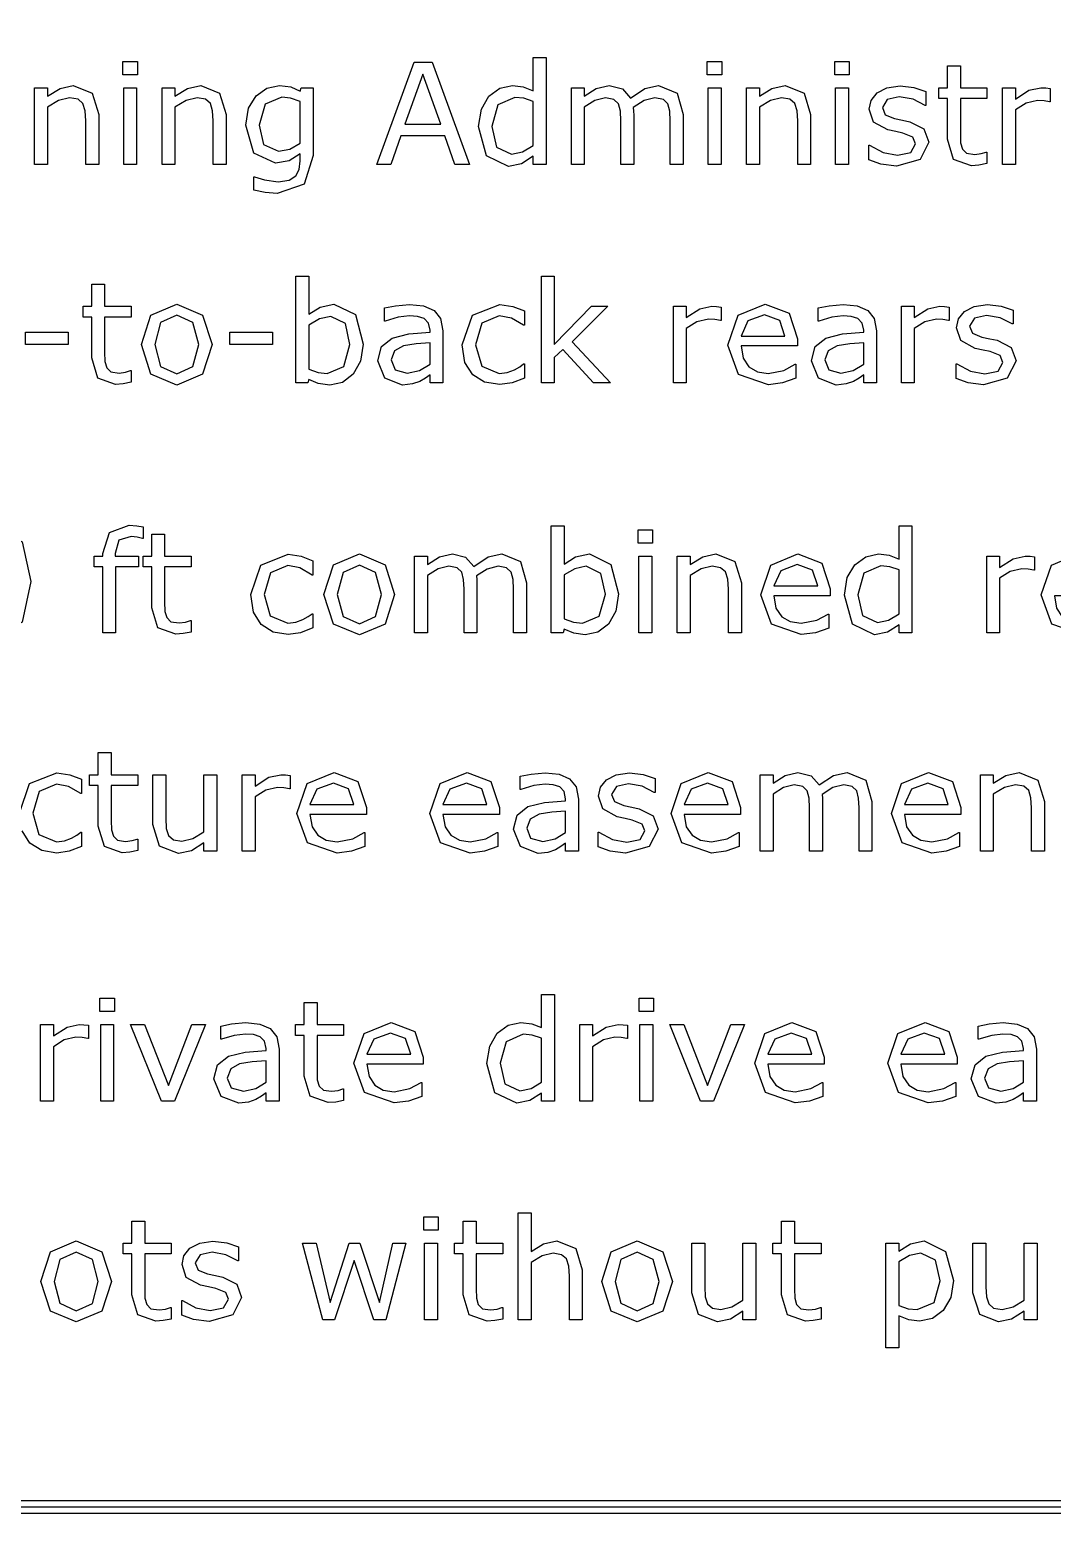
# Model space of a CAD drawing. Extents: x -17 to 192, y 167 to 459.
# Drawn here: x 113.86 to 131.2, y 238.02 to 263.16 of the extents above; entities that cross this region are included whole.
import ezdxf

# ---------------------------------------------------------------- set-up
doc = ezdxf.new("R2010")
doc.units = 0
doc.header["$MEASUREMENT"] = 0
doc.layers.add('Layer 1', color=7, linetype='Continuous')

msp = doc.modelspace()

# ---------------------------------------------------------------- linework, layer by layer
at = {"layer": 'Layer 1', "color": 7}
for points in [[(94.720714, 285.32699), (94.267482, 285.235512), (93.897411, 284.986025), (93.647924, 284.615954), (93.556446, 284.162722), (93.556446, 239.183612), (93.647924, 238.73038), (93.897411, 238.360309), (94.267482, 238.110822), (94.720714, 238.019344), (174.095614, 238.019344), (174.548846, 238.110822), (174.918917, 238.360309), (175.168404, 238.73038), (175.259882, 239.183612), (175.259882, 284.162722), (175.168404, 284.615954), (174.918917, 284.986025), (174.548846, 285.235512), (174.095614, 285.32699), (94.720714, 285.32699)], [(94.720714, 285.221054), (174.095614, 285.221054), (174.50833, 285.13814), (174.844648, 284.911756), (175.071032, 284.575438), (175.153946, 284.162722), (175.153946, 239.183612), (175.071032, 238.770896), (174.844648, 238.434578), (174.50833, 238.208194), (174.095614, 238.12528), (94.720714, 238.12528), (94.307998, 238.208194), (93.97168, 238.434578), (93.745296, 238.770896), (93.662382, 239.183612), (93.662382, 284.162722), (93.745296, 284.575438), (93.97168, 284.911756), (94.307998, 285.13814), (94.720714, 285.221054), (94.720714, 285.221054)], [(94.720714, 285.115118), (174.095614, 285.115118), (174.467815, 285.040769), (174.77038, 284.837488), (174.973661, 284.534923), (175.04801, 284.162722), (175.04801, 239.183612), (174.973661, 238.811411), (174.77038, 238.508846), (174.467815, 238.305565), (174.095614, 238.231216), (94.720714, 238.231216), (94.348513, 238.305565), (94.045948, 238.508846), (93.842667, 238.811411), (93.768318, 239.183612), (93.768318, 284.162722), (93.842667, 284.534923), (94.045948, 284.837488), (94.348513, 285.040769), (94.720714, 285.115118), (94.720714, 285.115118)], [(115.687107, 262.395603), (115.440611, 262.395603), (115.440611, 262.622332), (115.687107, 262.622332), (115.687107, 262.395603)], [(121.315827, 260.879418), (121.070493, 260.879418), (120.900736, 261.361946), (120.151945, 261.361946), (119.982189, 260.879418), (119.748483, 260.879418), (120.378677, 262.610706), (120.685633, 262.610706), (121.315827, 260.879418)], [(122.614583, 260.879418), (122.395993, 260.879418), (122.395993, 261.015456), (122.199492, 260.888721), (121.977414, 260.843374), (121.60767, 261.022433), (121.471632, 261.518912), (121.518141, 261.813081), (121.64604, 262.032836), (121.829748, 262.16771), (122.048338, 262.214218), (122.229723, 262.192125), (122.395993, 262.12585), (122.395993, 262.688605), (122.614583, 262.688605), (122.614583, 260.879418)], [(125.595793, 262.395603), (125.349297, 262.395603), (125.349297, 262.622332), (125.595793, 262.622332), (125.595793, 262.395603)], [(127.756124, 262.395603), (127.509628, 262.395603), (127.509628, 262.622332), (127.756124, 262.622332), (127.756124, 262.395603)], [(130.089698, 260.891046), (129.954825, 260.864302), (129.825761, 260.853851), (129.523456, 260.960822), (129.419973, 261.303822), (129.419973, 261.994479), (129.272309, 261.994479), (129.272309, 262.178187), (129.419973, 262.178187), (129.419973, 262.551421), (129.638563, 262.551421), (129.638563, 262.178187), (130.089698, 262.178187), (130.089698, 261.994479), (129.638563, 261.994479), (129.638563, 261.402655), (129.64322, 261.242198), (129.675777, 261.13523), (129.745539, 261.066629), (129.882742, 261.0457), (129.994361, 261.060808), (130.078078, 261.08755), (130.089693, 261.08755), (130.089698, 260.891046)], [(120.829812, 261.559608), (120.526341, 262.409554), (120.22171, 261.559608), (120.829812, 261.559608)], [(115.031335, 260.879418), (114.812745, 260.879418), (114.812745, 261.618906), (114.802267, 261.786337), (114.763898, 261.909585), (114.680181, 261.981676), (114.53833, 262.006097), (114.351132, 261.961914), (114.163934, 261.849131), (114.163934, 260.879418), (113.945344, 260.879418), (113.945344, 262.178174), (114.163934, 262.178174), (114.163934, 262.033997), (114.375548, 262.166548), (114.599954, 262.214218), (114.920864, 262.087483), (115.031322, 261.72239), (115.031335, 260.879418)], [(115.673156, 260.879418), (115.454565, 260.879418), (115.454565, 262.178174), (115.673156, 262.178174), (115.673156, 260.879418)], [(117.191666, 260.879418), (116.973076, 260.879418), (116.973076, 261.618906), (116.962598, 261.786337), (116.924231, 261.909585), (116.840514, 261.981676), (116.698663, 262.006097), (116.511466, 261.961914), (116.324268, 261.849131), (116.324268, 260.879418), (116.105677, 260.879418), (116.105677, 262.178174), (116.324268, 262.178174), (116.324268, 262.033997), (116.535881, 262.166548), (116.760287, 262.214218), (117.081197, 262.087483), (117.191656, 261.72239), (117.191666, 260.879418)], [(118.665991, 261.027084), (118.516002, 260.542231), (118.054403, 260.387587), (117.852089, 260.402695), (117.659078, 260.443391), (117.659078, 260.666632), (117.670694, 260.666632), (117.840453, 260.615473), (118.072995, 260.58408), (118.257867, 260.610821), (118.371815, 260.685235), (118.429949, 260.794532), (118.447385, 260.937547), (118.447385, 261.056144), (118.257862, 260.937547), (118.028807, 260.899177), (117.659063, 261.066608), (117.523025, 261.540997), (117.569533, 261.82935), (117.698594, 262.039802), (117.882305, 262.167702), (118.097408, 262.21421), (118.285767, 262.190953), (118.447385, 262.122352), (118.461329, 262.178163), (118.665965, 262.178163), (118.665991, 261.027084)], [(118.447401, 261.236372), (118.447401, 261.944468), (118.284622, 262.000279), (118.135794, 262.017715), (117.852089, 261.89679), (117.748608, 261.545651), (117.825348, 261.214277), (118.079982, 261.101493), (118.270667, 261.137537), (118.447401, 261.236367), (118.447401, 261.236372)], [(122.395993, 261.199167), (122.395993, 261.944468), (122.237862, 261.999115), (122.085547, 262.014222), (121.799517, 261.886323), (121.6972, 261.523556), (121.776262, 261.171253), (122.029736, 261.051492), (122.218098, 261.092188), (122.395993, 261.199159), (122.395993, 261.199167)], [(124.940019, 260.879418), (124.721428, 260.879418), (124.721428, 261.618906), (124.713279, 261.780524), (124.681887, 261.904936), (124.605147, 261.980512), (124.46097, 262.006097), (124.27726, 261.959589), (124.093549, 261.843318), (124.09937, 261.780529), (124.101751, 261.710767), (124.101751, 260.879418), (123.883158, 260.879418), (123.883158, 261.618906), (123.875009, 261.781688), (123.843616, 261.906098), (123.766877, 261.980512), (123.6227, 262.006097), (123.442479, 261.961914), (123.26342, 261.849131), (123.26342, 260.879418), (123.04483, 260.879418), (123.04483, 262.178174), (123.26342, 262.178174), (123.26342, 262.033997), (123.466895, 262.166548), (123.684324, 262.214218), (123.908727, 262.158407), (124.047091, 262.003766), (124.288938, 262.164222), (124.522645, 262.214218), (124.837739, 262.083993), (124.940059, 261.72239), (124.940019, 260.879418)], [(125.581839, 260.879418), (125.363249, 260.879418), (125.363249, 262.178174), (125.581839, 262.178174), (125.581839, 260.879418)], [(127.10035, 260.879418), (126.881759, 260.879418), (126.881759, 261.618906), (126.871282, 261.786337), (126.832912, 261.909585), (126.749195, 261.981676), (126.607344, 262.006097), (126.420147, 261.961914), (126.232949, 261.849131), (126.232949, 260.879418), (126.014358, 260.879418), (126.014358, 262.178174), (126.232949, 262.178174), (126.232949, 262.033997), (126.444565, 262.166548), (126.668968, 262.214218), (126.989878, 262.087483), (127.100337, 261.72239), (127.10035, 260.879418)], [(127.74217, 260.879418), (127.523579, 260.879418), (127.523579, 262.178174), (127.74217, 262.178174), (127.74217, 260.879418)], [(129.102553, 261.253814), (128.954886, 260.961971), (128.553749, 260.848025), (128.288648, 260.881744), (128.087498, 260.957319), (128.087498, 261.202654), (128.099114, 261.202654), (128.32933, 261.078242), (128.572339, 261.032897), (128.797906, 261.079406), (128.879297, 261.225908), (128.835112, 261.342179), (128.665356, 261.409619), (128.543272, 261.43404), (128.407234, 261.464271), (128.164225, 261.596822), (128.093298, 261.813086), (128.125855, 261.96424), (128.22701, 262.090975), (128.392118, 262.177018), (128.617686, 262.209572), (128.852553, 262.180505), (129.05138, 262.111904), (129.05138, 261.878198), (129.039764, 261.878198), (128.836289, 261.981681), (128.601419, 262.0247), (128.399106, 261.978192), (128.316553, 261.842154), (128.366551, 261.721231), (128.524679, 261.654956), (128.659556, 261.62705), (128.78513, 261.601465), (129.019997, 261.481707), (129.102553, 261.253814), (129.102553, 261.253814)], [(131.164051, 261.939816), (131.152436, 261.939816), (131.057093, 261.956088), (130.948961, 261.961909), (130.753625, 261.916562), (130.57224, 261.801453), (130.57224, 260.879418), (130.353649, 260.879418), (130.353649, 262.178174), (130.57224, 262.178174), (130.57224, 261.986325), (130.801297, 262.133991), (131.004772, 262.178174), (131.087325, 262.174681), (131.164064, 262.16423), (131.164051, 261.939816)], [(119.515941, 257.834531), (119.469429, 257.541526), (119.346181, 257.322936), (119.164799, 257.184572), (118.94737, 257.139225), (118.75436, 257.165966), (118.591577, 257.235732), (118.577626, 257.175256), (118.372987, 257.175256), (118.372987, 258.984445), (118.591577, 258.984445), (118.591577, 258.337974), (118.786914, 258.461222), (119.019458, 258.510056), (119.382226, 258.333323), (119.515941, 257.834517), (119.515941, 257.834531)], [(123.706377, 257.175256), (123.418021, 257.175256), (122.897123, 257.743826), (122.755273, 257.60895), (122.755273, 257.175256), (122.536682, 257.175256), (122.536682, 258.984445), (122.755273, 258.984445), (122.755273, 257.824053), (123.386628, 258.474012), (123.662192, 258.474012), (123.058741, 257.874049), (123.706377, 257.175256)], [(115.582464, 257.186884), (115.447588, 257.16014), (115.318527, 257.149689), (115.01622, 257.25666), (114.912739, 257.59966), (114.912739, 258.290317), (114.765072, 258.290317), (114.765072, 258.474025), (114.912739, 258.474025), (114.912739, 258.847259), (115.131329, 258.847259), (115.131329, 258.474025), (115.582464, 258.474025), (115.582464, 258.290317), (115.131329, 258.290317), (115.131329, 257.698493), (115.135986, 257.538036), (115.16854, 257.431068), (115.238303, 257.362467), (115.375505, 257.341538), (115.487125, 257.356646), (115.570841, 257.383388), (115.582456, 257.383388), (115.582464, 257.186884)], [(116.953309, 257.824053), (116.790527, 257.322922), (116.354507, 257.139212), (115.916164, 257.322922), (115.754547, 257.824053), (115.916164, 258.325184), (116.354507, 258.510056), (116.790527, 258.325184), (116.953309, 257.824053), (116.953309, 257.824053)], [(120.865856, 257.175256), (120.648427, 257.175256), (120.648427, 257.31362), (120.569362, 257.257809), (120.474019, 257.201997), (120.348446, 257.157815), (120.182176, 257.139215), (119.884521, 257.255486), (119.762437, 257.55198), (119.825222, 257.790337), (120.006607, 257.934514), (120.291473, 258.005441), (120.648427, 258.033344), (120.648427, 258.067065), (120.621683, 258.190313), (120.547269, 258.26705), (120.43565, 258.303097), (120.299612, 258.31241), (120.107762, 258.289153), (119.889172, 258.224042), (119.877557, 258.224042), (119.877557, 258.44612), (120.062431, 258.484489), (120.300786, 258.505418), (120.539144, 258.482161), (120.715877, 258.405421), (120.8275, 258.267058), (120.865869, 258.056606), (120.865856, 257.175256)], [(122.247165, 257.256647), (122.039038, 257.175256), (121.830912, 257.146189), (121.572788, 257.186884), (121.371638, 257.312456), (121.240252, 257.524072), (121.193741, 257.822889), (121.368149, 258.322858), (121.830912, 258.504243), (122.049503, 258.47285), (122.247165, 258.396111), (122.247165, 258.153102), (122.235549, 258.153102), (122.028587, 258.272863), (121.821623, 258.31472), (121.527454, 258.189146), (121.420486, 257.822889), (121.525131, 257.461283), (121.821623, 257.335712), (121.956499, 257.353148), (122.079747, 257.398495), (122.169277, 257.449655), (122.235549, 257.497328), (122.247165, 257.497328), (122.247165, 257.256647)], [(125.584165, 258.235654), (125.57255, 258.235654), (125.477207, 258.251926), (125.369075, 258.257747), (125.173736, 258.2124), (124.992354, 258.097291), (124.992354, 257.175256), (124.773763, 257.175256), (124.773763, 258.474012), (124.992354, 258.474012), (124.992354, 258.282163), (125.221408, 258.429829), (125.424883, 258.474012), (125.507436, 258.470519), (125.584175, 258.460068), (125.584165, 258.235654)], [(126.877108, 257.801961), (125.920191, 257.801961), (125.956235, 257.592673), (126.055067, 257.447332), (126.198082, 257.363615), (126.38179, 257.335712), (126.648053, 257.388034), (126.839902, 257.492679), (126.851517, 257.492679), (126.851517, 257.254321), (126.62595, 257.176418), (126.384105, 257.145025), (125.879484, 257.319433), (125.698102, 257.817076), (125.871346, 258.322858), (126.329458, 258.510056), (126.734085, 258.356577), (126.877097, 257.920557), (126.877108, 257.801961)], [(128.217723, 257.175256), (128.000294, 257.175256), (128.000294, 257.31362), (127.921229, 257.257809), (127.825887, 257.201997), (127.700313, 257.157815), (127.534044, 257.139215), (127.236388, 257.255486), (127.114304, 257.55198), (127.177089, 257.790337), (127.358474, 257.934514), (127.64334, 258.005441), (128.000294, 258.033344), (128.000294, 258.067065), (127.973553, 258.190313), (127.899139, 258.26705), (127.787517, 258.303097), (127.651479, 258.31241), (127.45963, 258.289153), (127.241039, 258.224042), (127.229424, 258.224042), (127.229424, 258.44612), (127.414296, 258.484489), (127.652654, 258.505418), (127.891008, 258.482161), (128.067742, 258.405421), (128.179364, 258.267058), (128.217734, 258.056606), (128.217723, 257.175256)], [(129.449042, 258.235654), (129.437427, 258.235654), (129.342085, 258.251926), (129.233952, 258.257747), (129.038616, 258.2124), (128.857231, 258.097291), (128.857231, 257.175256), (128.638641, 257.175256), (128.638641, 258.474012), (128.857231, 258.474012), (128.857231, 258.282163), (129.086286, 258.429829), (129.289764, 258.474012), (129.372316, 258.470519), (129.449056, 258.460068), (129.449042, 258.235654)], [(130.582691, 257.549652), (130.435027, 257.257809), (130.03389, 257.143863), (129.768788, 257.177582), (129.567639, 257.253157), (129.567639, 257.498492), (129.579254, 257.498492), (129.809473, 257.37408), (130.052482, 257.328735), (130.27805, 257.375244), (130.359438, 257.521746), (130.315255, 257.638017), (130.145499, 257.705457), (130.023413, 257.729878), (129.887375, 257.760109), (129.644368, 257.89266), (129.573441, 258.108924), (129.605998, 258.260078), (129.707154, 258.386813), (129.872262, 258.472856), (130.097826, 258.50541), (130.332697, 258.476343), (130.53152, 258.407742), (130.53152, 258.174036), (130.519905, 258.174036), (130.31643, 258.277519), (130.08156, 258.320538), (129.879247, 258.27403), (129.796694, 258.137992), (129.846692, 258.017069), (130.00482, 257.950794), (130.139697, 257.922888), (130.26527, 257.897303), (130.500138, 257.777545), (130.582691, 257.549652), (130.582691, 257.549652)], [(116.727741, 257.824053), (116.628909, 258.198449), (116.354507, 258.321697), (116.077782, 258.198449), (115.980114, 257.824053), (116.078944, 257.453145), (116.354507, 257.327571), (116.627747, 257.451983), (116.727741, 257.824053), (116.727741, 257.824053)], [(119.290373, 257.82871), (119.213633, 258.181013), (118.965973, 258.301935), (118.772962, 258.260078), (118.591577, 258.154271), (118.591577, 257.410132), (118.75087, 257.351995), (118.903187, 257.335723), (119.186889, 257.45432), (119.290373, 257.828715), (119.290373, 257.82871)], [(126.66433, 257.969391), (126.577126, 258.235654), (126.31784, 258.329835), (126.037626, 258.226354), (125.920191, 257.969391), (126.66433, 257.969391)], [(114.515089, 257.82754), (113.789552, 257.82754), (113.789552, 258.037992), (114.515089, 258.037992), (114.515089, 257.82754)], [(117.979989, 257.827546), (117.254452, 257.827546), (117.254452, 258.037998), (117.979989, 258.037998), (117.979989, 257.827546)], [(120.648427, 257.495005), (120.648427, 257.85661), (120.412395, 257.839174), (120.198456, 257.805456), (120.046138, 257.721739), (119.988004, 257.567098), (120.055441, 257.398503), (120.261242, 257.342692), (120.471694, 257.386875), (120.648427, 257.49501), (120.648427, 257.495005)], [(128.000294, 257.495005), (128.000294, 257.85661), (127.764263, 257.839174), (127.550323, 257.805456), (127.398006, 257.721739), (127.339871, 257.567098), (127.407308, 257.398503), (127.613109, 257.342692), (127.823561, 257.386875), (128.000294, 257.49501), (128.000294, 257.495005)], [(113.879082, 253.808154), (113.732579, 253.123313), (113.28028, 252.905884), (112.824496, 253.1268), (112.681481, 253.805829), (112.826822, 254.48718), (113.28028, 254.708096), (113.734905, 254.483693), (113.879082, 253.808154), (113.879082, 253.808154)], [(115.787101, 254.539504), (115.775486, 254.539504), (115.681305, 254.560432), (115.578985, 254.572048), (115.374349, 254.509262), (115.311561, 254.284856), (115.311561, 254.240673), (115.705723, 254.240673), (115.705723, 254.056965), (115.318527, 254.056965), (115.318527, 252.941928), (115.099936, 252.941928), (115.099936, 254.056976), (114.95227, 254.056976), (114.95227, 254.240684), (115.099936, 254.240684), (115.099936, 254.283705), (115.215043, 254.638334), (115.547582, 254.762746), (115.678968, 254.755761), (115.787101, 254.739489), (115.787101, 254.539504)], [(123.845902, 253.601189), (123.799394, 253.308185), (123.676146, 253.089594), (123.494761, 252.951231), (123.277332, 252.905884), (123.084321, 252.932625), (122.921542, 253.002391), (122.907588, 252.941928), (122.702951, 252.941928), (122.702951, 254.751117), (122.921542, 254.751117), (122.921542, 254.104646), (123.116878, 254.227894), (123.34942, 254.276728), (123.71219, 254.099995), (123.845902, 253.601189), (123.845902, 253.601189)], [(128.818848, 252.941928), (128.600258, 252.941928), (128.600258, 253.077966), (128.403757, 252.951231), (128.181679, 252.905884), (127.811935, 253.084943), (127.675897, 253.581422), (127.722406, 253.875591), (127.850305, 254.095346), (128.034013, 254.23022), (128.252603, 254.276728), (128.433988, 254.254635), (128.600258, 254.18836), (128.600258, 254.751115), (128.818848, 254.751115), (128.818848, 252.941928)], [(116.599842, 252.953556), (116.464968, 252.926812), (116.335904, 252.916361), (116.033597, 253.023332), (115.930116, 253.366332), (115.930116, 254.056989), (115.782452, 254.056989), (115.782452, 254.240697), (115.930116, 254.240697), (115.930116, 254.613931), (116.148706, 254.613931), (116.148706, 254.240697), (116.599842, 254.240697), (116.599842, 254.056989), (116.148706, 254.056989), (116.148706, 253.465165), (116.153363, 253.304708), (116.18592, 253.19774), (116.255683, 253.129139), (116.392882, 253.10821), (116.504504, 253.123318), (116.588221, 253.15006), (116.599836, 253.15006), (116.599842, 252.953556)], [(124.421447, 254.458105), (124.174951, 254.458105), (124.174951, 254.684834), (124.421447, 254.684834), (124.421447, 254.458105)], [(118.66134, 253.023319), (118.453214, 252.941928), (118.245088, 252.912861), (117.986966, 252.953556), (117.785814, 253.079128), (117.654427, 253.290744), (117.607919, 253.589561), (117.782327, 254.08953), (118.245088, 254.270915), (118.463678, 254.239522), (118.66134, 254.162783), (118.66134, 253.919774), (118.649725, 253.919774), (118.44276, 254.039535), (118.235798, 254.081392), (117.941629, 253.955818), (117.834658, 253.589561), (117.939304, 253.227955), (118.235798, 253.102384), (118.370672, 253.11982), (118.49392, 253.165167), (118.583449, 253.216327), (118.649725, 253.264), (118.66134, 253.264), (118.66134, 253.023319)], [(120.048464, 253.590725), (119.885685, 253.089594), (119.449665, 252.905884), (119.01132, 253.089594), (118.849702, 253.590725), (119.01132, 254.091856), (119.449665, 254.276728), (119.885685, 254.091856), (120.048464, 253.590725), (120.048464, 253.590725)], [(122.282047, 252.941928), (122.063454, 252.941928), (122.063454, 253.681416), (122.055305, 253.843034), (122.023912, 253.967446), (121.947173, 254.043022), (121.802996, 254.068607), (121.619285, 254.022099), (121.435577, 253.905828), (121.441398, 253.843039), (121.44378, 253.773277), (121.44378, 252.941928), (121.225189, 252.941928), (121.225189, 253.681416), (121.21704, 253.844198), (121.185647, 253.968608), (121.108907, 254.043022), (120.964731, 254.068607), (120.78451, 254.024424), (120.605451, 253.911641), (120.605451, 252.941928), (120.38686, 252.941928), (120.38686, 254.240684), (120.605451, 254.240684), (120.605451, 254.096507), (120.808926, 254.229058), (121.026355, 254.276728), (121.250761, 254.220917), (121.389125, 254.066276), (121.630969, 254.226732), (121.864676, 254.276728), (122.179773, 254.146503), (122.282092, 253.7849), (122.282047, 252.941928)], [(124.407495, 252.941928), (124.188905, 252.941928), (124.188905, 254.240684), (124.407495, 254.240684), (124.407495, 252.941928)], [(125.926006, 252.941928), (125.707413, 252.941928), (125.707413, 253.681416), (125.696935, 253.848847), (125.658566, 253.972095), (125.574852, 254.044186), (125.432998, 254.068607), (125.245803, 254.024424), (125.058605, 253.911641), (125.058605, 252.941928), (124.840012, 252.941928), (124.840012, 254.240684), (125.058605, 254.240684), (125.058605, 254.096507), (125.270219, 254.229058), (125.494625, 254.276728), (125.815535, 254.149993), (125.925993, 253.7849), (125.926006, 252.941928)], [(127.43405, 253.568633), (126.477132, 253.568633), (126.513177, 253.359345), (126.612009, 253.214004), (126.755024, 253.130287), (126.938732, 253.102384), (127.204995, 253.154706), (127.396844, 253.259351), (127.408459, 253.259351), (127.408459, 253.020993), (127.182892, 252.94309), (126.941047, 252.911697), (126.436429, 253.086105), (126.255044, 253.583748), (126.428288, 254.08953), (126.8864, 254.276728), (127.291027, 254.123249), (127.434039, 253.687229), (127.43405, 253.568633)], [(130.896626, 254.002326), (130.885011, 254.002326), (130.789669, 254.018598), (130.681536, 254.024419), (130.4862, 253.979072), (130.304815, 253.863963), (130.304815, 252.941928), (130.086225, 252.941928), (130.086225, 254.240684), (130.304815, 254.240684), (130.304815, 254.048835), (130.53387, 254.196501), (130.737347, 254.240684), (130.8199, 254.237191), (130.89664, 254.22674), (130.896626, 254.002326)], [(132.189569, 253.568633), (131.232652, 253.568633), (131.268696, 253.359345), (131.367526, 253.214004), (131.510541, 253.130287), (131.694252, 253.102384), (131.960512, 253.154706), (132.152361, 253.259351), (132.163976, 253.259351), (132.163976, 253.020993), (131.938409, 252.94309), (131.696561, 252.911697), (131.191943, 253.086105), (131.010558, 253.583748), (131.183805, 254.08953), (131.641914, 254.276728), (132.046541, 254.123249), (132.189556, 253.687229), (132.189569, 253.568633)], [(119.822896, 253.590725), (119.724067, 253.965121), (119.449665, 254.088369), (119.172938, 253.965121), (119.07527, 253.590725), (119.174099, 253.219817), (119.449665, 253.094243), (119.722903, 253.218655), (119.822896, 253.590725), (119.822896, 253.590725)], [(123.620335, 253.595369), (123.543595, 253.947671), (123.295937, 254.068594), (123.102924, 254.026737), (122.921542, 253.92093), (122.921542, 253.17679), (123.080834, 253.118654), (123.233149, 253.102382), (123.516854, 253.220978), (123.620335, 253.595374), (123.620335, 253.595369)], [(127.221272, 253.736063), (127.134068, 254.002326), (126.874782, 254.096507), (126.594568, 253.993026), (126.477132, 253.736063), (127.221272, 253.736063)], [(128.600258, 253.261677), (128.600258, 254.006978), (128.442127, 254.061625), (128.289812, 254.076732), (128.003782, 253.948833), (127.901462, 253.586066), (127.980527, 253.233763), (128.234001, 253.114002), (128.42236, 253.154698), (128.600258, 253.261669), (128.600258, 253.261677)], [(115.694084, 249.249394), (115.55921, 249.22265), (115.430147, 249.212199), (115.127839, 249.31917), (115.024358, 249.66217), (115.024358, 250.352827), (114.876695, 250.352827), (114.876695, 250.536535), (115.024358, 250.536535), (115.024358, 250.909769), (115.242949, 250.909769), (115.242949, 250.536535), (115.694084, 250.536535), (115.694084, 250.352827), (115.242949, 250.352827), (115.242949, 249.761003), (115.247606, 249.600546), (115.280162, 249.493578), (115.349925, 249.424977), (115.487125, 249.404048), (115.598747, 249.419156), (115.682464, 249.445898), (115.694079, 249.445898), (115.694084, 249.249394)], [(113.686071, 249.885399), (113.860479, 250.385368), (114.32324, 250.566753), (114.54183, 250.53536), (114.739492, 250.458621), (114.739492, 250.215612), (114.727877, 250.215612), (114.520912, 250.335373), (114.313948, 250.37723), (114.019782, 250.251656), (113.912811, 249.885399), (114.017456, 249.523793), (114.313948, 249.398222), (114.448824, 249.415658), (114.572072, 249.461005), (114.661602, 249.512165), (114.727877, 249.559838), (114.739492, 249.559838), (114.739492, 249.319157)], [(117.0347, 249.237779), (116.816106, 249.237779), (116.816106, 249.381956), (116.604493, 249.248243), (116.381251, 249.201735), (116.062667, 249.326145), (115.948719, 249.693566), (115.948719, 250.536535), (116.167312, 250.536535), (116.167312, 249.797047), (116.176599, 249.62729), (116.216133, 249.50753), (116.297521, 249.433116), (116.442862, 249.409859), (116.627734, 249.454041), (116.816093, 249.566825), (116.816093, 250.536533), (117.034686, 250.536533), (117.0347, 249.237779)], [(118.275319, 250.298178), (118.263704, 250.298178), (118.168358, 250.314449), (118.060226, 250.32027), (117.86489, 250.274923), (117.683505, 250.159814), (117.683505, 249.237766), (117.464914, 249.237766), (117.464914, 250.536522), (117.683505, 250.536522), (117.683505, 250.344673), (117.912562, 250.492339), (118.116037, 250.536522), (118.19859, 250.533029), (118.275329, 250.522578), (118.275319, 250.298178)], [(119.568262, 249.864484), (118.611344, 249.864484), (118.647389, 249.655196), (118.746221, 249.509855), (118.889233, 249.426139), (119.072944, 249.398236), (119.339207, 249.450557), (119.531053, 249.555202), (119.542669, 249.555202), (119.542669, 249.316845), (119.317101, 249.238941), (119.075256, 249.207548), (118.570636, 249.381956), (118.389251, 249.879599), (118.562497, 250.385382), (119.020609, 250.572579), (119.425234, 250.4191), (119.568249, 249.98308), (119.568262, 249.864484)], [(121.823935, 249.864484), (120.867018, 249.864484), (120.903062, 249.655196), (121.001894, 249.509855), (121.144907, 249.426139), (121.328617, 249.398236), (121.59488, 249.450557), (121.786727, 249.555202), (121.798342, 249.555202), (121.798342, 249.316845), (121.572774, 249.238941), (121.33093, 249.207548), (120.826309, 249.381956), (120.644927, 249.879599), (120.81817, 250.385382), (121.276283, 250.572579), (121.680907, 250.4191), (121.823922, 249.98308), (121.823935, 249.864484)], [(123.164548, 249.237766), (122.947122, 249.237766), (122.947122, 249.37613), (122.868056, 249.320319), (122.772714, 249.264507), (122.64714, 249.220325), (122.480871, 249.201725), (122.183215, 249.317996), (122.061128, 249.61449), (122.123917, 249.852847), (122.305301, 249.997024), (122.590167, 250.067951), (122.947122, 250.095854), (122.947122, 250.129575), (122.920378, 250.252823), (122.845964, 250.32956), (122.734344, 250.365607), (122.598306, 250.37492), (122.406457, 250.351663), (122.187866, 250.286552), (122.176251, 250.286552), (122.176251, 250.50863), (122.361123, 250.546999), (122.599481, 250.567928), (122.837838, 250.544671), (123.014572, 250.467931), (123.126191, 250.329568), (123.164561, 250.119116), (123.164548, 249.237766)], [(124.513302, 249.612162), (124.365638, 249.320319), (123.964499, 249.206373), (123.6994, 249.240092), (123.498248, 249.315667), (123.498248, 249.561002), (123.509863, 249.561002), (123.740082, 249.43659), (123.983088, 249.391245), (124.208656, 249.437754), (124.290047, 249.584256), (124.245864, 249.700527), (124.076108, 249.767967), (123.954021, 249.792388), (123.817983, 249.822619), (123.574974, 249.95517), (123.50405, 250.171434), (123.536605, 250.322588), (123.637763, 250.449323), (123.802868, 250.535366), (124.028435, 250.56792), (124.263306, 250.538853), (124.462129, 250.470252), (124.462129, 250.236546), (124.450514, 250.236546), (124.247036, 250.340029), (124.012169, 250.383048), (123.809855, 250.33654), (123.727303, 250.200502), (123.777298, 250.079579), (123.935429, 250.013304), (124.070303, 249.985398), (124.195877, 249.959813), (124.430747, 249.840055), (124.5133, 249.612162), (124.513302, 249.612162)], [(125.913216, 249.864471), (124.956299, 249.864471), (124.992343, 249.655183), (125.091173, 249.509842), (125.234188, 249.426125), (125.417898, 249.398222), (125.684159, 249.450544), (125.876008, 249.555189), (125.887623, 249.555189), (125.887623, 249.316831), (125.662055, 249.238928), (125.420211, 249.207535), (124.91559, 249.381943), (124.734205, 249.879586), (124.907451, 250.385368), (125.365561, 250.572566), (125.770188, 250.419087), (125.913203, 249.983067), (125.913216, 249.864471)], [(128.13982, 249.237766), (127.921229, 249.237766), (127.921229, 249.977254), (127.91308, 250.138872), (127.881687, 250.263284), (127.804948, 250.33886), (127.660771, 250.364445), (127.47706, 250.317937), (127.29335, 250.201666), (127.299171, 250.138877), (127.301552, 250.069115), (127.301552, 249.237766), (127.082959, 249.237766), (127.082959, 249.977254), (127.07481, 250.140036), (127.043417, 250.264446), (126.966677, 250.33886), (126.822501, 250.364445), (126.64228, 250.320262), (126.463221, 250.207479), (126.463221, 249.237766), (126.24463, 249.237766), (126.24463, 250.536522), (126.463221, 250.536522), (126.463221, 250.392345), (126.666696, 250.524896), (126.884125, 250.572566), (127.108528, 250.516755), (127.246892, 250.362114), (127.488739, 250.52257), (127.722445, 250.572566), (128.03754, 250.442341), (128.139859, 250.080738), (128.13982, 249.237766)], [(129.647866, 249.864471), (128.690949, 249.864471), (128.726993, 249.655183), (128.825825, 249.509842), (128.968838, 249.426125), (129.152548, 249.398222), (129.418811, 249.450544), (129.61066, 249.555189), (129.622276, 249.555189), (129.622276, 249.316831), (129.396708, 249.238928), (129.154863, 249.207535), (128.650243, 249.381943), (128.46886, 249.879586), (128.642104, 250.385368), (129.100216, 250.572566), (129.50484, 250.419087), (129.647855, 249.983067), (129.647866, 249.864471)], [(131.065219, 249.237766), (130.846628, 249.237766), (130.846628, 249.977254), (130.836151, 250.144685), (130.797781, 250.267933), (130.714067, 250.340024), (130.572213, 250.364445), (130.385015, 250.320262), (130.197818, 250.207479), (130.197818, 249.237766), (129.979227, 249.237766), (129.979227, 250.536522), (130.197818, 250.536522), (130.197818, 250.392345), (130.409434, 250.524896), (130.633837, 250.572566), (130.954747, 250.445831), (131.065205, 250.080738), (131.065219, 249.237766)], [(119.355484, 250.031915), (119.26828, 250.298178), (119.008994, 250.392359), (118.72878, 250.288878), (118.611344, 250.031915), (119.355484, 250.031915)], [(121.611157, 250.031915), (121.523954, 250.298178), (121.264667, 250.392359), (120.984453, 250.288878), (120.867018, 250.031915), (121.611157, 250.031915)], [(125.700438, 250.031901), (125.613235, 250.298164), (125.353949, 250.392345), (125.073731, 250.288864), (124.956299, 250.031901), (125.700438, 250.031901)], [(129.435088, 250.031901), (129.347884, 250.298164), (129.088598, 250.392345), (128.808384, 250.288864), (128.690949, 250.031901), (129.435088, 250.031901)], [(122.947122, 249.557515), (122.947122, 249.91912), (122.71109, 249.901684), (122.497148, 249.867966), (122.344833, 249.784249), (122.286696, 249.629608), (122.354136, 249.461013), (122.559936, 249.405202), (122.770388, 249.449385), (122.947122, 249.55752), (122.947122, 249.557515)], [(114.739492, 249.319157), (114.531366, 249.237766), (114.32324, 249.208699), (114.065115, 249.249394), (113.863966, 249.374966), (113.732579, 249.586582)], [(119.183402, 245.016066), (119.048526, 244.989322), (118.919465, 244.978871), (118.617157, 245.085842), (118.513676, 245.428842), (118.513676, 246.119499), (118.36601, 246.119499), (118.36601, 246.303207), (118.513676, 246.303207), (118.513676, 246.676441), (118.732267, 246.676441), (118.732267, 246.303207), (119.183402, 246.303207), (119.183402, 246.119499), (118.732267, 246.119499), (118.732267, 245.527675), (118.736923, 245.367218), (118.76948, 245.26025), (118.839243, 245.191649), (118.976443, 245.17072), (119.088065, 245.185828), (119.171779, 245.21257), (119.183394, 245.21257), (119.183402, 245.016066)], [(122.756434, 245.004438), (122.537843, 245.004438), (122.537843, 245.140476), (122.341346, 245.013741), (122.119265, 244.968394), (121.749521, 245.147453), (121.613483, 245.643932), (121.659991, 245.938101), (121.787891, 246.157856), (121.971601, 246.29273), (122.190192, 246.339238), (122.371574, 246.317145), (122.537843, 246.25087), (122.537843, 246.813625), (122.756434, 246.813625), (122.756434, 245.004438)], [(124.437727, 246.520623), (124.191231, 246.520623), (124.191231, 246.747352), (124.437727, 246.747352), (124.437727, 246.520623)], [(114.856928, 246.064828), (114.845286, 246.064828), (114.749943, 246.0811), (114.641811, 246.086921), (114.446475, 246.041574), (114.26509, 245.926465), (114.26509, 245.004438), (114.046499, 245.004438), (114.046499, 246.303194), (114.26509, 246.303194), (114.26509, 246.111345), (114.494145, 246.259011), (114.697622, 246.303194), (114.780175, 246.299701), (114.856914, 246.28925), (114.856928, 246.064828)], [(115.283644, 245.004438), (115.065054, 245.004438), (115.065054, 246.303194), (115.283644, 246.303194), (115.283644, 245.004438)], [(116.839361, 246.303194), (116.313814, 245.004438), (116.094059, 245.004438), (115.572, 246.303194), (115.809194, 246.303194), (116.211495, 245.269537), (116.610306, 246.303194), (116.839361, 246.303194)], [(118.088121, 245.004438), (117.870692, 245.004438), (117.870692, 245.142802), (117.791629, 245.086991), (117.696284, 245.031179), (117.57071, 244.986997), (117.404444, 244.968397), (117.106788, 245.084668), (116.984701, 245.381162), (117.04749, 245.619519), (117.228872, 245.763696), (117.513738, 245.834623), (117.870692, 245.862526), (117.870692, 245.896247), (117.843951, 246.019495), (117.769537, 246.096232), (117.657914, 246.132279), (117.521876, 246.141592), (117.33003, 246.118335), (117.111437, 246.053224), (117.099821, 246.053224), (117.099821, 246.275302), (117.284694, 246.313671), (117.523051, 246.3346), (117.761409, 246.311343), (117.938142, 246.234603), (118.049762, 246.09624), (118.088132, 245.885788), (118.088121, 245.004438)], [(120.534479, 245.631143), (119.577565, 245.631143), (119.613609, 245.421855), (119.712438, 245.276514), (119.855453, 245.192797), (120.039161, 245.164894), (120.305424, 245.217216), (120.497274, 245.321861), (120.508889, 245.321861), (120.508889, 245.083503), (120.283321, 245.0056), (120.041474, 244.974207), (119.536856, 245.148615), (119.355471, 245.646258), (119.528717, 246.15204), (119.986827, 246.339238), (120.391454, 246.185759), (120.534466, 245.749739), (120.534479, 245.631143)], [(120.321704, 245.798573), (120.2345, 246.064836), (119.975214, 246.159017), (119.694997, 246.055536), (119.577565, 245.798573), (120.321704, 245.798573)], [(123.997056, 246.064836), (123.985441, 246.064836), (123.890098, 246.081108), (123.781966, 246.086929), (123.586629, 246.041582), (123.405244, 245.926473), (123.405244, 245.004438), (123.186654, 245.004438), (123.186654, 246.303194), (123.405244, 246.303194), (123.405244, 246.111345), (123.634302, 246.259011), (123.837777, 246.303194), (123.920329, 246.299701), (123.997069, 246.28925), (123.997056, 246.064836)], [(124.423773, 245.004438), (124.205182, 245.004438), (124.205182, 246.303194), (124.423773, 246.303194), (124.423773, 245.004438)], [(125.979489, 246.303194), (125.453942, 245.004438), (125.234188, 245.004438), (124.712128, 246.303194), (124.949322, 246.303194), (125.351623, 245.269537), (125.750434, 246.303194), (125.979489, 246.303194)], [(127.33173, 245.631143), (126.374816, 245.631143), (126.41086, 245.421855), (126.509689, 245.276514), (126.652704, 245.192797), (126.836412, 245.164894), (127.102675, 245.217216), (127.294525, 245.321861), (127.30614, 245.321861), (127.30614, 245.083503), (127.080575, 245.0056), (126.838727, 244.974207), (126.334109, 245.148615), (126.152725, 245.646258), (126.325968, 246.15204), (126.784081, 246.339238), (127.188707, 246.185759), (127.33172, 245.749739), (127.33173, 245.631143)], [(127.118955, 245.798573), (127.031751, 246.064836), (126.772463, 246.159017), (126.492248, 246.055536), (126.374816, 245.798573), (127.118955, 245.798573)], [(129.587406, 245.631143), (128.630489, 245.631143), (128.666533, 245.421855), (128.765363, 245.276514), (128.908378, 245.192797), (129.092086, 245.164894), (129.358349, 245.217216), (129.550198, 245.321861), (129.561813, 245.321861), (129.561813, 245.083503), (129.336245, 245.0056), (129.094398, 244.974207), (128.58978, 245.148615), (128.408395, 245.646258), (128.581642, 246.15204), (129.039751, 246.339238), (129.444378, 246.185759), (129.587393, 245.749739), (129.587406, 245.631143)], [(129.374629, 245.798573), (129.287425, 246.064836), (129.028139, 246.159017), (128.747921, 246.055536), (128.630489, 245.798573), (129.374629, 245.798573)], [(130.928019, 245.004438), (130.71059, 245.004438), (130.71059, 245.142802), (130.631525, 245.086991), (130.536182, 245.031179), (130.410609, 244.986997), (130.244342, 244.968397), (129.946686, 245.084668), (129.8246, 245.381162), (129.887385, 245.619519), (130.06877, 245.763696), (130.353636, 245.834623), (130.71059, 245.862526), (130.71059, 245.896247), (130.683849, 246.019495), (130.609435, 246.096232), (130.497812, 246.132279), (130.361774, 246.141592), (130.169928, 246.118335), (129.951335, 246.053224), (129.93972, 246.053224), (129.93972, 246.275302), (130.124592, 246.313671), (130.362949, 246.3346), (130.601307, 246.311343), (130.77804, 246.234603), (130.88966, 246.09624), (130.92803, 245.885788), (130.928019, 245.004438)], [(122.537843, 245.324187), (122.537843, 246.069488), (122.379715, 246.124135), (122.227398, 246.139242), (121.94137, 246.011343), (121.839051, 245.648576), (121.918116, 245.296273), (122.171587, 245.176512), (122.359948, 245.217208), (122.537843, 245.324179), (122.537843, 245.324187)], [(117.870692, 245.324187), (117.870692, 245.685792), (117.63466, 245.668356), (117.420721, 245.634638), (117.268406, 245.550921), (117.210269, 245.396275), (117.277706, 245.22768), (117.483507, 245.171869), (117.693958, 245.216051), (117.870692, 245.324187), (117.870692, 245.324187)], [(130.71059, 245.324187), (130.71059, 245.685792), (130.474558, 245.668356), (130.260619, 245.634638), (130.108304, 245.550921), (130.050167, 245.39628), (130.117604, 245.227685), (130.323405, 245.171874), (130.533857, 245.216057), (130.71059, 245.324192), (130.71059, 245.324187)], [(116.26149, 241.311904), (116.126616, 241.28516), (115.997553, 241.274709), (115.695248, 241.38168), (115.591765, 241.72468), (115.591765, 242.415337), (115.444101, 242.415337), (115.444101, 242.599045), (115.591765, 242.599045), (115.591765, 242.972279), (115.810355, 242.972279), (115.810355, 242.599045), (116.26149, 242.599045), (116.26149, 242.415337), (115.810355, 242.415337), (115.810355, 241.823513), (115.815012, 241.663056), (115.847569, 241.556088), (115.917331, 241.487487), (116.054533, 241.466558), (116.166153, 241.481666), (116.24987, 241.508408), (116.261485, 241.508408), (116.26149, 241.311904)], [(120.786791, 242.816461), (120.540295, 242.816461), (120.540295, 243.04319), (120.786791, 243.04319), (120.786791, 242.816461)], [(121.879746, 241.311891), (121.74487, 241.285147), (121.615809, 241.274696), (121.313502, 241.381667), (121.21002, 241.724667), (121.21002, 242.415324), (121.062354, 242.415324), (121.062354, 242.599032), (121.21002, 242.599032), (121.21002, 242.972266), (121.428611, 242.972266), (121.428611, 242.599032), (121.879746, 242.599032), (121.879746, 242.415324), (121.428611, 242.415324), (121.428611, 241.823499), (121.433268, 241.663043), (121.465822, 241.556075), (121.535587, 241.487474), (121.672787, 241.466545), (121.784409, 241.481653), (121.868123, 241.508394), (121.879738, 241.508394), (121.879746, 241.311891)], [(123.229662, 241.300276), (123.011071, 241.300276), (123.011071, 242.039764), (123.000594, 242.207195), (122.962224, 242.330443), (122.878507, 242.402534), (122.736656, 242.426955), (122.549459, 242.382772), (122.362261, 242.269989), (122.362261, 241.300276), (122.143684, 241.300276), (122.143684, 243.109465), (122.362274, 243.109465), (122.362274, 242.454855), (122.573888, 242.587406), (122.798294, 242.635076), (123.119204, 242.508341), (123.229662, 242.143248), (123.229662, 241.300276)], [(127.277083, 241.311891), (127.142209, 241.285147), (127.013146, 241.274696), (126.710839, 241.381667), (126.607358, 241.724667), (126.607358, 242.415324), (126.459694, 242.415324), (126.459694, 242.599032), (126.607358, 242.599032), (126.607358, 242.972266), (126.825948, 242.972266), (126.825948, 242.599032), (127.277083, 242.599032), (127.277083, 242.415324), (126.825948, 242.415324), (126.825948, 241.823499), (126.830605, 241.663043), (126.863162, 241.556075), (126.932924, 241.487474), (127.070124, 241.466545), (127.181746, 241.481653), (127.265463, 241.508394), (127.277078, 241.508394), (127.277083, 241.311891)], [(115.248764, 241.949073), (115.085982, 241.447942), (114.649963, 241.264232), (114.211618, 241.447942), (114.05, 241.949073), (114.211618, 242.450204), (114.649963, 242.635076), (115.085982, 242.450204), (115.248764, 241.949073), (115.248764, 241.949073)], [(117.453278, 241.674672), (117.305611, 241.382829), (116.904475, 241.268883), (116.639376, 241.302602), (116.438224, 241.378177), (116.438224, 241.623512), (116.449865, 241.623512), (116.680082, 241.4991), (116.923091, 241.453755), (117.148658, 241.500264), (117.230049, 241.646766), (117.185864, 241.763037), (117.016107, 241.830477), (116.894024, 241.854898), (116.757986, 241.885129), (116.514977, 242.01768), (116.44405, 242.233944), (116.476607, 242.385098), (116.577762, 242.511833), (116.74287, 242.597876), (116.968437, 242.63043), (117.203305, 242.601363), (117.402131, 242.532762), (117.402131, 242.299056), (117.390516, 242.299056), (117.187041, 242.402539), (116.952171, 242.445558), (116.74986, 242.39905), (116.667305, 242.263012), (116.717303, 242.142089), (116.875431, 242.075814), (117.010308, 242.047908), (117.135881, 242.022323), (117.370752, 241.902565), (117.453304, 241.674672), (117.453278, 241.674672)], [(124.757473, 241.949073), (124.594693, 241.447942), (124.158674, 241.264232), (123.720328, 241.447942), (123.558711, 241.949073), (123.720328, 242.450204), (124.158674, 242.635076), (124.594693, 242.450204), (124.757473, 241.949073), (124.757473, 241.949073)], [(129.521131, 241.965337), (129.475784, 241.67582), (129.347884, 241.454904), (129.1665, 241.321191), (128.946748, 241.274683), (128.763037, 241.296776), (128.596768, 241.365374), (128.596768, 240.821222), (128.378177, 240.821222), (128.378177, 242.599019), (128.596768, 242.599019), (128.596768, 242.462981), (128.792107, 242.585067), (129.024649, 242.635063), (129.389742, 242.457168), (129.521131, 241.965337), (129.521131, 241.965337)], [(115.023197, 241.949073), (114.924364, 242.323469), (114.649963, 242.446717), (114.373235, 242.323469), (114.275567, 241.949073), (114.3744, 241.578165), (114.649963, 241.452591), (114.923203, 241.577003), (115.023197, 241.949073), (115.023197, 241.949073)], [(120.236823, 242.599032), (119.898475, 241.300276), (119.696161, 241.300276), (119.362461, 242.301376), (119.031087, 241.300276), (118.829935, 241.300276), (118.488096, 242.599032), (118.71599, 242.599032), (118.954347, 241.593281), (119.278744, 242.599032), (119.458965, 242.599032), (119.791504, 241.593281), (120.017071, 242.599032), (120.236823, 242.599032)], [(120.772837, 241.300276), (120.554246, 241.300276), (120.554246, 242.599032), (120.772837, 242.599032), (120.772837, 241.300276)], [(124.531905, 241.949073), (124.433075, 242.323469), (124.158674, 242.446717), (123.881946, 242.323469), (123.784278, 241.949073), (123.883108, 241.578165), (124.158674, 241.452591), (124.431911, 241.577003), (124.531905, 241.949073), (124.531905, 241.949073)], [(126.172502, 241.300276), (125.953909, 241.300276), (125.953909, 241.444453), (125.742296, 241.31074), (125.519054, 241.264232), (125.200469, 241.388641), (125.086521, 241.756063), (125.086521, 242.599032), (125.305114, 242.599032), (125.305114, 241.859544), (125.314401, 241.689787), (125.353935, 241.570026), (125.435324, 241.495612), (125.580664, 241.472355), (125.765536, 241.516538), (125.953896, 241.629322), (125.953896, 242.599029), (126.172489, 242.599029), (126.172502, 241.300276)], [(129.295563, 241.959516), (129.215336, 242.310658), (128.968838, 242.426929), (128.779317, 242.386233), (128.596768, 242.279265), (128.596768, 241.543264), (128.756063, 241.486291), (128.908378, 241.471183), (129.193244, 241.594431), (129.295563, 241.959524), (129.295563, 241.959516)], [(130.938483, 241.300276), (130.719893, 241.300276), (130.719893, 241.444453), (130.508277, 241.31074), (130.285035, 241.264232), (129.96645, 241.388641), (129.852505, 241.756063), (129.852505, 242.599032), (130.071096, 242.599032), (130.071096, 241.859544), (130.080409, 241.689787), (130.11994, 241.570026), (130.201331, 241.495612), (130.346669, 241.472355), (130.531542, 241.516538), (130.719903, 241.629322), (130.719903, 242.599029), (130.938494, 242.599029), (130.938483, 241.300276)]]:
    msp.add_lwpolyline(points, dxfattribs=at)
msp.add_lwpolyline([(115.297598, 246.520615), (115.051102, 246.520615), (115.051102, 246.747352), (115.297598, 246.747352), (115.297598, 246.520615)], close=True, dxfattribs=at)

doc.saveas('drawing.dxf')
